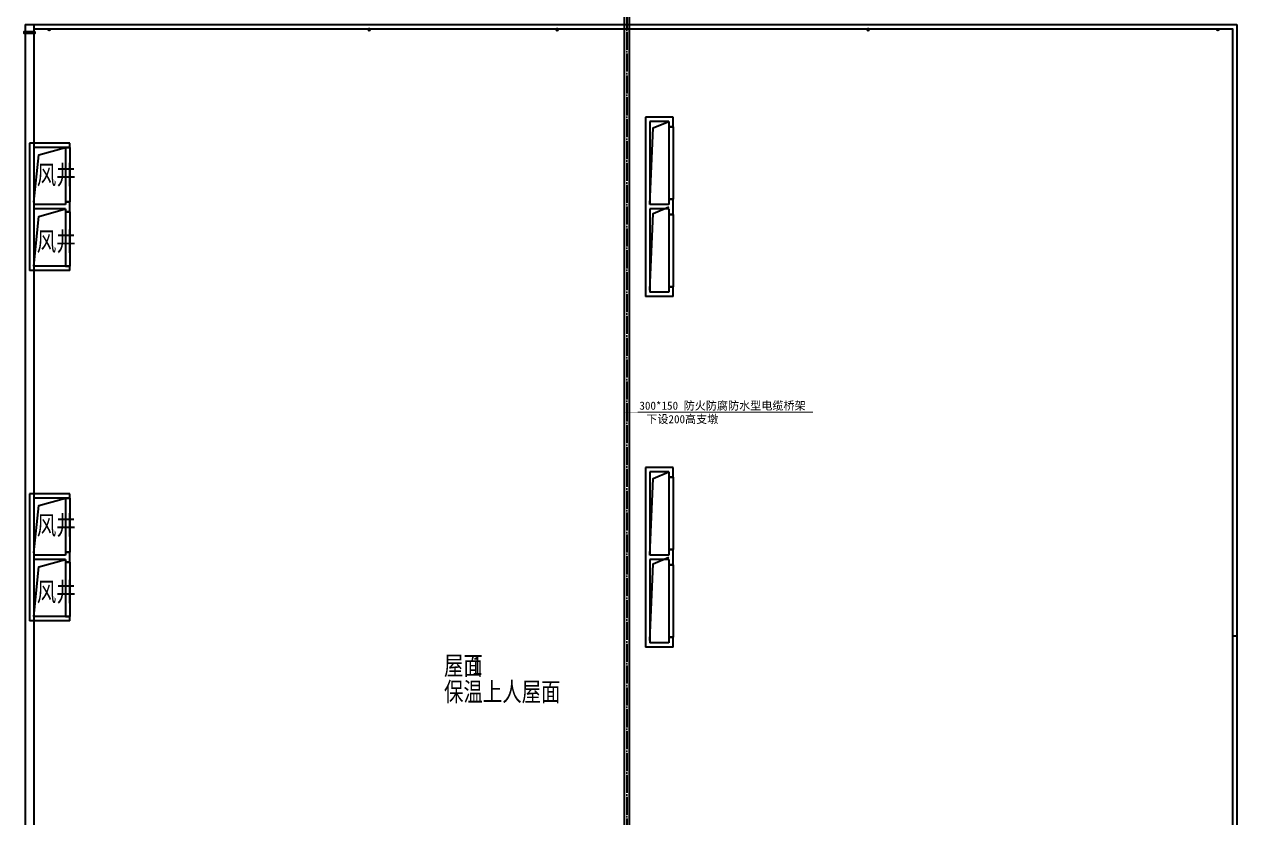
# Model space of a CAD drawing. Header units: millimetres. Extents: x -633009578 to 5705885, y -633235091 to 2571734.
# Drawn here: x 2781486 to 2848576, y 1674693 to 1718621 of the extents above; entities that cross this region are included whole.
import ezdxf

# ---------------------------------------------------------------- set-up
doc = ezdxf.new("R2010")
doc.units = ezdxf.units.MM
doc.header["$LTSCALE"] = 1000
doc.header["$MEASUREMENT"] = 0
doc.linetypes.add('DASH', pattern=[0.35, 0.25, -0.1])
doc.linetypes.add('DOTE', pattern=[2.42, 2, -0.2, 0.02, -0.2])
for name, color, linetype in [('3T_WOOD', 21, 'Continuous'), ('A-LM-QPM(设备)', 8, 'Continuous'), ('A-OTHER(其它)', 192, 'Continuous'), ('A-ROOF(屋顶)', 11, 'Continuous'), ('A-ST(雨水管)', 161, 'Continuous'), ('A-TEXT(房间)', 243, 'Continuous'), ('A-WALL(墙)', 255, 'Continuous'), ('A-WINDOW（窗）', 4, 'Continuous'), ('电-桥架', 4, 'Continuous'), ('设备-箱柜', 3, 'Continuous')]:
    doc.layers.add(name, color=color, linetype=linetype)
doc.styles.add('_TCH', font='simhei.ttf', dxfattribs={"width": 0.75, "bigfont": 'hztxt.shx'})
doc.styles.add('ELEC-DIM', font='simhei.ttf')

# ---------------------------------------------------------------- blocks, each defined once
blk = doc.blocks.new('G$C91E54488')
at = {"layer": 'A-LM-QPM(设备)'}
blk.add_lwpolyline([(-133010, 66800), (-133010, 66700), (-133590, 66700), (-133590, 66800)], close=True, dxfattribs=at)
at = {"layer": 'A-OTHER(其它)'}
for points in [[(-98975, 57220), (-98798, 61464.9), (-97925, 61830)], [(-133060, 57350), (-132774.1, 59970.2), (-131300, 60380)], [(-98975, 52490), (-98798, 56734.9), (-97925, 57100)], [(-133060, 53820), (-132774.1, 56570.2), (-131300, 56980)], [(-98975, 37820), (-98798, 42064.9), (-97925, 42430)], [(-133060, 37950), (-132774.1, 40570.2), (-131300, 40980)], [(-133060, 34420), (-132774.1, 37170.2), (-131300, 37580)], [(-98975, 33090), (-98798, 37334.9), (-97925, 37700)]]:
    blk.add_lwpolyline(points, dxfattribs=at)
at = {"layer": 'A-ROOF(屋顶)'}
for p, q in [((-133540, 67200), (-133540, 8850)), ((-133060, 67200), (-133060, 8850))]:
    blk.add_line(p, q, dxfattribs=at)
for points in [[(-133540, 67200), (-66500, 67200)], [(-66500, 67200), (-66500, -740)], [(-133060, 66960), (-66740, 66960), (-66740, -260)], [(-66740, 33350), (-66500, 33350)]]:
    blk.add_lwpolyline(points, dxfattribs=at)
at = {"layer": 'A-ST(雨水管)'}
for points in [[(-132210, 66960, -1), (-132210, 66860, -1)], [(-114500, 66960, 1), (-114500, 66860, 1)], [(-114500, 66960, -1), (-114500, 66860, -1)], [(-104100, 66960, -1), (-104100, 66860, -1)], [(-104100, 66960, 1), (-104100, 66860, 1)], [(-86900, 66960, 1), (-86900, 66860, 1)], [(-86900, 66960, -1), (-86900, 66860, -1)], [(-67550, 66960, -1), (-67550, 66860, -1)]]:
    blk.add_lwpolyline(points, format="xyb", close=True, dxfattribs=at)
at = {"layer": 'A-WALL(墙)'}
for p, q in [((-99215, 62070), (-99215, 57100)), ((-97685, 62070), (-99215, 62070)), ((-98975, 61830), (-98975, 57220)), ((-97925, 61830), (-98975, 61830)), ((-97925, 61830), (-97925, 61525)), ((-97685, 61525), (-97685, 62070)), ((-97925, 61525), (-97685, 61525)), ((-133300, 60620), (-133300, 57100)), ((-131060, 60620), (-133300, 60620)), ((-131060, 60380), (-131060, 60620)), ((-133060, 60380), (-133060, 57220)), ((-131300, 60380), (-133060, 60380)), ((-131300, 60380), (-131060, 60380)), ((-133300, 57100), (-133300, 53580)), ((-131300, 57220), (-133060, 57220)), ((-131060, 57380), (-131300, 57380)), ((-131300, 57380), (-131300, 57220)), ((-131060, 57100), (-131060, 57380)), ((-131060, 56820), (-131060, 57100)), ((-99215, 57100), (-99215, 52130)), ((-97925, 57220), (-98975, 57220)), ((-97685, 57525), (-97925, 57525)), ((-97925, 57525), (-97925, 57220)), ((-97685, 57100), (-97685, 57525)), ((-97685, 56675), (-97685, 57100)), ((-133060, 56980), (-133060, 53820)), ((-131300, 56980), (-133060, 56980)), ((-131300, 56980), (-131300, 56820)), ((-131300, 56820), (-131060, 56820)), ((-98975, 56980), (-98975, 52370)), ((-97925, 56980), (-98975, 56980)), ((-97925, 56980), (-97925, 56675)), ((-97925, 56675), (-97685, 56675)), ((-131300, 53820), (-133060, 53820)), ((-131060, 53820), (-131300, 53820)), ((-131060, 53580), (-131060, 53820)), ((-131060, 53580), (-133300, 53580)), ((-97925, 52370), (-98975, 52370)), ((-97685, 52675), (-97925, 52675)), ((-97925, 52675), (-97925, 52370)), ((-97685, 52130), (-97685, 52675)), ((-97685, 52130), (-99215, 52130)), ((-99215, 42670), (-99215, 37700)), ((-97685, 42670), (-99215, 42670)), ((-98975, 42430), (-98975, 37820)), ((-97925, 42430), (-98975, 42430)), ((-97925, 42430), (-97925, 42125)), ((-97685, 42125), (-97685, 42670)), ((-97925, 42125), (-97685, 42125)), ((-133300, 41220), (-133300, 37700)), ((-131060, 41220), (-133300, 41220)), ((-133060, 40980), (-133060, 37820)), ((-131300, 40980), (-133060, 40980)), ((-131300, 40980), (-131060, 40980)), ((-131060, 40980), (-131060, 41220)), ((-133300, 37700), (-133300, 34180)), ((-131300, 37820), (-133060, 37820)), ((-133060, 37580), (-133060, 34420)), ((-131300, 37580), (-133060, 37580)), ((-131060, 37980), (-131300, 37980)), ((-131300, 37980), (-131300, 37820)), ((-131300, 37580), (-131300, 37420)), ((-131060, 37700), (-131060, 37980)), ((-131060, 37420), (-131060, 37700)), ((-99215, 37700), (-99215, 32730)), ((-97925, 37820), (-98975, 37820)), ((-98975, 37580), (-98975, 32970)), ((-97925, 37580), (-98975, 37580)), ((-97685, 38125), (-97925, 38125)), ((-97925, 38125), (-97925, 37820)), ((-97925, 37580), (-97925, 37275)), ((-97685, 37700), (-97685, 38125)), ((-97685, 37275), (-97685, 37700)), ((-131300, 37420), (-131060, 37420)), ((-97925, 37275), (-97685, 37275)), ((-131300, 34420), (-133060, 34420)), ((-131060, 34420), (-131300, 34420)), ((-131060, 34180), (-131060, 34420)), ((-131060, 34180), (-133300, 34180)), ((-97925, 32970), (-98975, 32970)), ((-97685, 33275), (-97925, 33275)), ((-97925, 33275), (-97925, 32970)), ((-97685, 32730), (-97685, 33275)), ((-97685, 32730), (-99215, 32730))]:
    blk.add_line(p, q, dxfattribs=at)
at = {"layer": 'A-WINDOW（窗）', "linetype": 'DASH'}
for p, q in [((-97685, 61525), (-97925, 61525)), ((-131060, 60380), (-131300, 60380)), ((-131300, 57380), (-131060, 57380)), ((-97925, 57525), (-97685, 57525)), ((-131060, 56820), (-131300, 56820)), ((-97685, 56675), (-97925, 56675)), ((-131300, 53820), (-131060, 53820)), ((-97925, 52675), (-97685, 52675)), ((-97685, 42125), (-97925, 42125)), ((-131060, 40980), (-131300, 40980)), ((-131300, 37980), (-131060, 37980)), ((-97925, 38125), (-97685, 38125)), ((-131060, 37420), (-131300, 37420)), ((-97685, 37275), (-97925, 37275)), ((-131300, 34420), (-131060, 34420)), ((-97925, 33275), (-97685, 33275))]:
    blk.add_line(p, q, dxfattribs=at)
at = {"layer": 'A-WINDOW（窗）'}
for p, q in [((-97925, 61525), (-97925, 57525)), ((-97685, 61525), (-97685, 57525)), ((-131300, 60380), (-131300, 57380)), ((-131060, 60380), (-131060, 57380)), ((-131300, 56820), (-131300, 53820)), ((-131060, 56820), (-131060, 53820)), ((-97925, 56675), (-97925, 52675)), ((-97685, 56675), (-97685, 52675)), ((-97925, 42125), (-97925, 38125)), ((-97685, 42125), (-97685, 38125)), ((-131300, 40980), (-131300, 37980)), ((-131060, 40980), (-131060, 37980)), ((-131300, 37420), (-131300, 34420)), ((-131060, 37420), (-131060, 34420)), ((-97925, 37275), (-97925, 33275)), ((-97685, 37275), (-97685, 33275))]:
    blk.add_line(p, q, dxfattribs=at)
at = {"layer": 'A-TEXT(房间)', "style": '_TCH', "width": 0.75}
for s, p in [('风井', (-132895, 58348.5)), ('风井', (-132895, 54662.1)), ('风井', (-132895, 38948.5)), ('风井', (-132895, 35262.1)), ('屋面', (-110364.1, 31177.5)), ('1', (-108789.1, 31177.5)), ('保温上人屋面', (-110364.1, 29730.6))]:
    blk.add_text(s, height=1050, dxfattribs=at).set_placement(p)

msp = doc.modelspace()

# ---------------------------------------------------------------- linework, layer by layer
at = {"layer": '电-桥架', "color": 5, "linetype": 'DOTE', "ltscale": 0.5}
msp.add_line((2814833, 1776287.5), (2814833, 1661035), dxfattribs=at)
at = {"layer": '电-桥架', "ltscale": 0.5}
msp.add_lwpolyline([(2814708, 1661035), (2814708, 1776287.5), (2814958, 1776287.5), (2814958, 1661035)], close=True, dxfattribs=at)
at = {"layer": '设备-箱柜', "color": 6}
msp.add_lwpolyline([(2814747.6, 1697142.6, 15, 15, 0), (2815422.2, 1697142.6, 15, 15, 0), (2815422.2, 1697142.6, 45, 45, 0), (2825137.8, 1697142.6, 45, 45, 0)], format="xyseb", dxfattribs=at)

# ---------------------------------------------------------------- block references
at = {"layer": '3T_WOOD'}
msp.add_blockref('G$C91E54488', (2915076, 1651413.5), dxfattribs=at)

# ---------------------------------------------------------------- texts
at = {"layer": '设备-箱柜', "color": 6, "style": 'ELEC-DIM'}
for s, p in [('300*150 防火防腐防水型电缆桥架', (2815522.7, 1697280.9)), ('下设200高支墩', (2815904.3, 1696532.1))]:
    msp.add_text(s, height=450, dxfattribs=at).set_placement(p)

doc.saveas('drawing.dxf')
